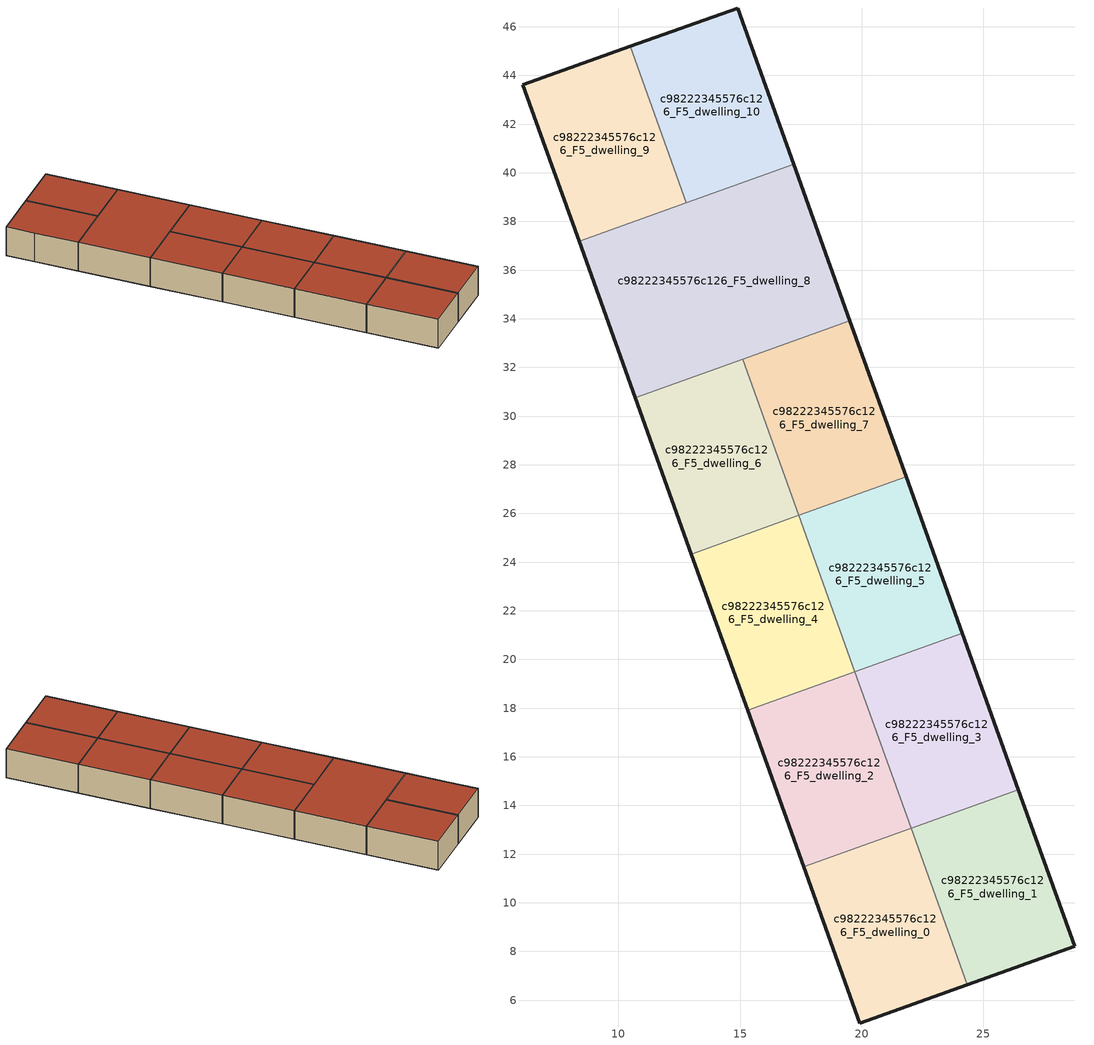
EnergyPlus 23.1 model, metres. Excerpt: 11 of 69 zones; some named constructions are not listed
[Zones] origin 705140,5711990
c98222345576c126_F5_dwelling_0
 floor to c98222345576c126_F4_dwelling_0 (EU_floor_Construction): 24.34,6.64 22.03,13.07 17.62,11.48 19.92,5.06 z15
 wall outside (EU_wall_Construction): 24.34,6.64 19.92,5.06 17.62,11.48 z15:18
 wall to c98222345576c126_F5_dwelling_1 (EU_wall_Construction): 22.03,13.07 24.34,6.64 z15:18
 wall to c98222345576c126_F5_dwelling_2 (EU_wall_Construction): 17.62,11.48 22.03,13.07 z15:18
 roof outside (EU_roof_Construction): 22.03,13.07 24.34,6.64 19.92,5.06 17.62,11.48 z18
c98222345576c126_F5_dwelling_1
 floor to c98222345576c126_F4_dwelling_1 (EU_floor_Construction): 28.75,8.22 26.44,14.65 22.03,13.07 24.34,6.64 z15
 wall outside (EU_wall_Construction): 26.44,14.65 28.75,8.22 24.34,6.64 z15:18
 wall to c98222345576c126_F5_dwelling_3 (EU_wall_Construction): 22.03,13.07 26.44,14.65 z15:18
 roof outside (EU_roof_Construction): 26.44,14.65 28.75,8.22 24.34,6.64 22.03,13.07 z18
c98222345576c126_F5_dwelling_10
 floor to c98222345576c126_F4_dwelling_10 (EU_floor_Construction): 17.2,40.35 14.9,46.77 10.48,45.2 12.79,38.77 z15
 wall outside (EU_wall_Construction): 10.48,45.2 14.9,46.77 17.2,40.35 z15:18
 wall to c98222345576c126_F5_dwelling_9 (EU_wall_Construction): 12.79,38.77 10.48,45.2 z15:18
 wall to c98222345576c126_F5_dwelling_8 (EU_wall_Construction): 17.2,40.35 12.79,38.77 z15:18
 roof outside (EU_roof_Construction): 14.9,46.77 17.2,40.35 12.79,38.77 10.48,45.2 z18
c98222345576c126_F5_dwelling_2
 floor to c98222345576c126_F4_dwelling_2 (EU_floor_Construction): 22.03,13.07 19.72,19.49 15.31,17.91 17.62,11.48 z15
 wall outside (EU_wall_Construction): 17.62,11.48 15.31,17.91 z15:18
 wall to c98222345576c126_F5_dwelling_4 (EU_wall_Construction): 15.31,17.91 19.72,19.49 z15:18
 wall to c98222345576c126_F5_dwelling_3 (EU_wall_Construction): 19.72,19.49 22.03,13.07 z15:18
 roof outside (EU_roof_Construction): 19.72,19.49 22.03,13.07 17.62,11.48 15.31,17.91 z18
c98222345576c126_F5_dwelling_3
 floor to c98222345576c126_F4_dwelling_3 (EU_floor_Construction): 26.44,14.65 24.13,21.08 19.72,19.49 22.03,13.07 z15
 wall outside (EU_wall_Construction): 24.13,21.08 26.44,14.65 z15:18
 wall to c98222345576c126_F5_dwelling_5 (EU_wall_Construction): 19.72,19.49 24.13,21.08 z15:18
 roof outside (EU_roof_Construction): 24.13,21.08 26.44,14.65 22.03,13.07 19.72,19.49 z18
c98222345576c126_F5_dwelling_4
 floor to c98222345576c126_F4_dwelling_4 (EU_floor_Construction): 19.72,19.49 17.41,25.92 13,24.33 15.31,17.91 z15
 wall outside (EU_wall_Construction): 15.31,17.91 13,24.33 z15:18
 wall to c98222345576c126_F5_dwelling_6 (EU_wall_Construction): 13,24.33 17.41,25.92 z15:18
 wall to c98222345576c126_F5_dwelling_5 (EU_wall_Construction): 17.41,25.92 19.72,19.49 z15:18
 roof outside (EU_roof_Construction): 17.41,25.92 19.72,19.49 15.31,17.91 13,24.33 z18
c98222345576c126_F5_dwelling_5
 floor to c98222345576c126_F4_dwelling_5 (EU_floor_Construction): 24.13,21.08 21.82,27.5 17.41,25.92 19.72,19.49 z15
 wall outside (EU_wall_Construction): 21.82,27.5 24.13,21.08 z15:18
 wall to c98222345576c126_F5_dwelling_7 (EU_wall_Construction): 17.41,25.92 21.82,27.5 z15:18
 roof outside (EU_roof_Construction): 21.82,27.5 24.13,21.08 19.72,19.49 17.41,25.92 z18
c98222345576c126_F5_dwelling_6
 floor to c98222345576c126_F4_dwelling_6 (EU_floor_Construction): 17.41,25.92 15.1,32.34 10.69,30.76 13,24.33 z15
 wall outside (EU_wall_Construction): 13,24.33 10.69,30.76 z15:18
 wall to c98222345576c126_F5_dwelling_7 (EU_wall_Construction): 15.1,32.34 17.41,25.92 z15:18
 wall to c98222345576c126_F5_dwelling_8 (EU_wall_Construction): 10.69,30.76 15.1,32.34 z15:18
 roof outside (EU_roof_Construction): 15.1,32.34 17.41,25.92 13,24.33 10.69,30.76 z18
c98222345576c126_F5_dwelling_7
 floor to c98222345576c126_F4_dwelling_7 (EU_floor_Construction): 21.82,27.5 19.51,33.93 15.1,32.34 17.41,25.92 z15
 wall outside (EU_wall_Construction): 19.51,33.93 21.82,27.5 z15:18
 wall to c98222345576c126_F5_dwelling_8 (EU_wall_Construction): 15.1,32.34 19.51,33.93 z15:18
 roof outside (EU_roof_Construction): 19.51,33.93 21.82,27.5 17.41,25.92 15.1,32.34 z18
c98222345576c126_F5_dwelling_8
 floor to c98222345576c126_F4_dwelling_8 (EU_floor_Construction): 19.51,33.93 17.2,40.35 8.38,37.18 10.69,30.76 z15
 wall outside (EU_wall_Construction): 10.69,30.76 8.38,37.18 / 17.2,40.35 19.51,33.93 z15:18
 wall to c98222345576c126_F5_dwelling_9 (EU_wall_Construction): 8.38,37.18 12.79,38.77 z15:18
 roof outside (EU_roof_Construction): 17.2,40.35 19.51,33.93 10.69,30.76 8.38,37.18 z18
c98222345576c126_F5_dwelling_9
 floor to c98222345576c126_F4_dwelling_9 (EU_floor_Construction): 12.79,38.77 10.48,45.2 6.08,43.62 6.99,41.05 8.38,37.18 z15
 wall outside (EU_wall_Construction): 8.38,37.18 6.99,41.05 6.08,43.62 10.48,45.2 z15:18
 roof outside (EU_roof_Construction): 10.48,45.2 12.79,38.77 8.38,37.18 6.99,41.05 6.08,43.62 z18
[SCHEDULE:FILE] Column Number=1; Rows to Skip at Top=0; Number of Hours of Data=8760; Column Separator=Comma; Interpolate to Timestep=No; Minutes per Item=60; Adjust Schedule for Daylight Savings=Yes
Name | File
EU_Step8_GainSchedule_c98222345576c126_F1_dwelling_11_f000 | ../../schedules/c98222345576c126/c98222345576c126_F1_dwelling_11_f000_gain.csv
EU_Step8_GainSchedule_c98222345576c126_F2_dwelling_0_f000 | ../../schedules/c98222345576c126/c98222345576c126_F2_dwelling_0_f000_gain.csv
EU_Step8_GainSchedule_c98222345576c126_F2_dwelling_1_f000 | ../../schedules/c98222345576c126/c98222345576c126_F2_dwelling_1_f000_gain.csv
EU_Step8_GainSchedule_c98222345576c126_F2_dwelling_2_f000 | ../../schedules/c98222345576c126/c98222345576c126_F2_dwelling_2_f000_gain.csv
EU_Step8_GainSchedule_c98222345576c126_F2_dwelling_3_f000 | ../../schedules/c98222345576c126/c98222345576c126_F2_dwelling_3_f000_gain.csv
EU_Step8_GainSchedule_c98222345576c126_F2_dwelling_4_f000 | ../../schedules/c98222345576c126/c98222345576c126_F2_dwelling_4_f000_gain.csv
EU_Step8_GainSchedule_c98222345576c126_F2_dwelling_5_f000 | ../../schedules/c98222345576c126/c98222345576c126_F2_dwelling_5_f000_gain.csv
EU_Step8_GainSchedule_c98222345576c126_F2_dwelling_6_f000 | ../../schedules/c98222345576c126/c98222345576c126_F2_dwelling_6_f000_gain.csv
EU_Step8_GainSchedule_c98222345576c126_F2_dwelling_7_f000 | ../../schedules/c98222345576c126/c98222345576c126_F2_dwelling_7_f000_gain.csv
EU_Step8_GainSchedule_c98222345576c126_F2_dwelling_8_f000 | ../../schedules/c98222345576c126/c98222345576c126_F2_dwelling_8_f000_gain.csv
EU_Step8_GainSchedule_c98222345576c126_F2_dwelling_9_f000 | ../../schedules/c98222345576c126/c98222345576c126_F2_dwelling_9_f000_gain.csv
EU_Step8_GainSchedule_c98222345576c126_F2_dwelling_10_f000 | ../../schedules/c98222345576c126/c98222345576c126_F2_dwelling_10_f000_gain.csv
EU_Step8_GainSchedule_c98222345576c126_F2_dwelling_11_f000 | ../../schedules/c98222345576c126/c98222345576c126_F2_dwelling_11_f000_gain.csv
EU_Step8_GainSchedule_c98222345576c126_F3_dwelling_0_f000 | ../../schedules/c98222345576c126/c98222345576c126_F3_dwelling_0_f000_gain.csv
EU_Step8_GainSchedule_c98222345576c126_F3_dwelling_1_f000 | ../../schedules/c98222345576c126/c98222345576c126_F3_dwelling_1_f000_gain.csv
EU_Step8_GainSchedule_c98222345576c126_F3_dwelling_2_f000 | ../../schedules/c98222345576c126/c98222345576c126_F3_dwelling_2_f000_gain.csv
EU_Step8_GainSchedule_c98222345576c126_F3_dwelling_3_f000 | ../../schedules/c98222345576c126/c98222345576c126_F3_dwelling_3_f000_gain.csv
EU_Step8_GainSchedule_c98222345576c126_F3_dwelling_4_f000 | ../../schedules/c98222345576c126/c98222345576c126_F3_dwelling_4_f000_gain.csv
EU_Step8_GainSchedule_c98222345576c126_F3_dwelling_5_f000 | ../../schedules/c98222345576c126/c98222345576c126_F3_dwelling_5_f000_gain.csv
EU_Step8_GainSchedule_c98222345576c126_F3_dwelling_6_f000 | ../../schedules/c98222345576c126/c98222345576c126_F3_dwelling_6_f000_gain.csv
EU_Step8_GainSchedule_c98222345576c126_F3_dwelling_7_f000 | ../../schedules/c98222345576c126/c98222345576c126_F3_dwelling_7_f000_gain.csv
EU_Step8_GainSchedule_c98222345576c126_F3_dwelling_8_f000 | ../../schedules/c98222345576c126/c98222345576c126_F3_dwelling_8_f000_gain.csv
EU_Step8_GainSchedule_c98222345576c126_F3_dwelling_9_f000 | ../../schedules/c98222345576c126/c98222345576c126_F3_dwelling_9_f000_gain.csv
EU_Step8_GainSchedule_c98222345576c126_F3_dwelling_10_f000 | ../../schedules/c98222345576c126/c98222345576c126_F3_dwelling_10_f000_gain.csv
